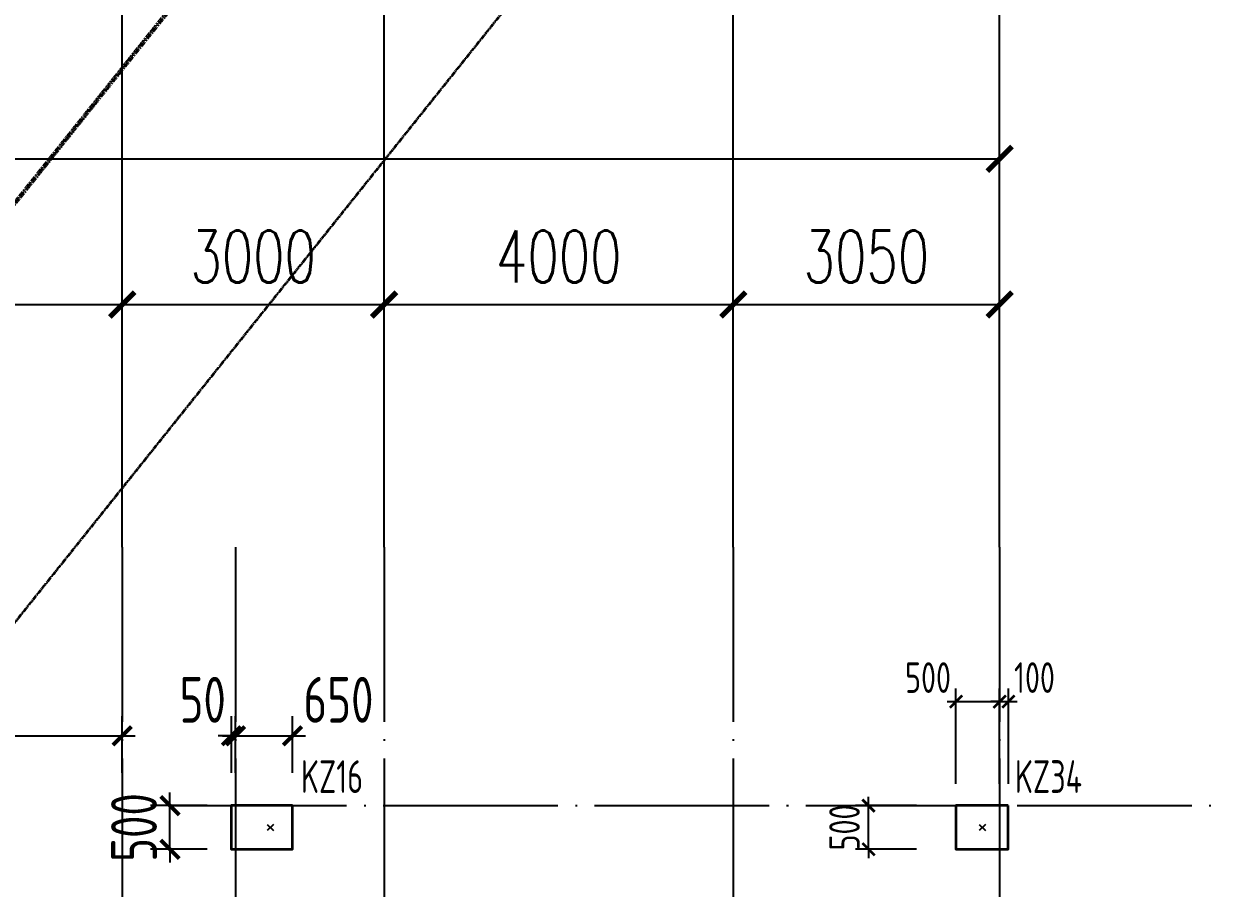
# Model space of a CAD drawing. Header units: millimetres. Extents: x 1089227 to 13101469, y 618865 to 10240562.
# Drawn here: x 1893311 to 1907056, y 4958657 to 4968555 of the extents above; entities that cross this region are included whole.
import ezdxf

# ---------------------------------------------------------------- set-up
doc = ezdxf.new("R2010")
doc.units = ezdxf.units.MM
doc.header["$LTSCALE"] = 1000
doc.header["$PDMODE"] = 3
doc.header["$PDSIZE"] = 200
for name, pattern in [('A09-G-CTRL-用地红线+建筑退线_设计区$0$A02-G-MAIN-用地红线+退线_设计区$0$Redline1', [20, 10, -2, 2, -2, 2, -2]), ('A09-G-CTRL-用地红线+建筑退线_设计区$0$Controlline1', [12.8, 8, -1.6, 1.6, -1.6]), ('DOTE', [2.42, 2, -0.2, 0.02, -0.2])]:
    doc.linetypes.add(name, pattern=pattern)
doc.layers.get('0').update_dxf_attribs({"linetype": 'CONTINUOUS'})
doc.layers.get('Defpoints').update_dxf_attribs({"linetype": 'CONTINUOUS'})
for name, color, linetype, lineweight in [('A09-G-CTRL-用地红线+建筑退线_设计区$0$Z-REDL(用地红线)', 10, 'CONTINUOUS', 60), ('A09-G-CTRL-用地红线+建筑退线_设计区$0$Z-REDL-CTRL(建筑控制线)', 40, 'CONTINUOUS', 35), ('S-COLU', 30, 'CONTINUOUS', 0)]:
    doc.layers.add(name, color=color, linetype=linetype, lineweight=lineweight)
for name, color, linetype in [('AXIS', 3, 'CONTINUOUS'), ('COLU_DIM', 3, 'CONTINUOUS'), ('COLU_NUM', 7, 'CONTINUOUS'), ('DOTE', 1, 'DOTE'), ('单形心', 4, 'CONTINUOUS')]:
    doc.layers.add(name, color=color, linetype=linetype)
doc.styles.add('_TCH_DIM_T3', font='SIMPLEX', dxfattribs={"width": 0.705882, "bigfont": 'AllInOneBig.shx'})
doc.styles.add('TSSD_Dimension', font='tssdeng.shx', dxfattribs={"width": 0.75, "bigfont": 'Hztxt.shx'})
doc.styles.add('TSSD_Label', font='Tssdeng.shx', dxfattribs={"width": 0.7, "bigfont": 'hztxt.shx'})
doc.dimstyles.new('_TCH_ARCH&&200', dxfattribs={"dimtxt": 595, "dimasz": 200, "dimexe": 500, "dimexo": 600, "dimgap": 252.5, "dimtad": 1, "dimdec": 0, "dimzin": 0, "dimdsep": 46, "dimtxsty": '_TCH_DIM_T3', "dimblk": 'ARCHTICK', "dimcen": 0.09, "dimclrt": 7, "dimazin": 2, "dimtfac": 1, "dimtdec": 0, "dimtix": 1, "dimtmove": 2, "dimatfit": 3, "dimfxl": 0, "dimtolj": 1, "dimtzin": 0, "dimarcsym": 0})
doc.dimstyles.new('TSSD_100_100', dxfattribs={"dimtxt": 350, "dimasz": 100, "dimexe": 150, "dimexo": 250, "dimgap": 100, "dimtad": 1, "dimdec": 0, "dimzin": 0, "dimdsep": 46, "dimtxsty": 'TSSD_Dimension', "dimblk": 'ARCHTICK', "dimblk1": 'ARCHTICK', "dimblk2": 'ARCHTICK', "dimcen": 0, "dimdle": 100, "dimclrt": 7, "dimadec": 0, "dimazin": 0, "dimtfac": 1, "dimtdec": 0, "dimtix": 1, "dimtmove": 2, "dimatfit": 3, "dimfxl": 0, "dimtolj": 1, "dimtzin": 0, "dimarcsym": 0})
doc.dimstyles.new('TSSD_150_150', dxfattribs={"dimtxt": 525, "dimasz": 150, "dimexe": 225, "dimexo": 375, "dimgap": 150, "dimtad": 1, "dimdec": 0, "dimzin": 0, "dimdsep": 46, "dimtxsty": 'TSSD_Dimension', "dimblk": 'ARCHTICK', "dimblk1": 'ARCHTICK', "dimblk2": 'ARCHTICK', "dimcen": 0, "dimdle": 150, "dimclrt": 7, "dimadec": 0, "dimazin": 0, "dimtfac": 1, "dimtdec": 0, "dimtix": 1, "dimtmove": 2, "dimatfit": 3, "dimfxl": 0, "dimtolj": 1, "dimtzin": 0, "dimarcsym": 0})

# ---------------------------------------------------------------- blocks, each defined once
blk = doc.blocks.new('0323最综用地红线')
at = {"layer": 'A09-G-CTRL-用地红线+建筑退线_设计区$0$Z-REDL(用地红线)', "color": 1, "linetype": 'A09-G-CTRL-用地红线+建筑退线_设计区$0$A02-G-MAIN-用地红线+退线_设计区$0$Redline1', "ltscale": 0.0005}
blk.add_lwpolyline([(8159695, 3589947), (8198106, 3617684), (8202457, 3620835), (8229924, 3640668), (8258953, 3658341), (8293213, 3682161), (8298455, 3689786), (8325674, 3678878), (8334036, 3689342), (8338381, 3695033), (8343653, 3691181)], dxfattribs=at)
at = {"layer": 'A09-G-CTRL-用地红线+建筑退线_设计区$0$Z-REDL-CTRL(建筑控制线)', "linetype": 'A09-G-CTRL-用地红线+建筑退线_设计区$0$Controlline1', "ltscale": 0.0005, "flags": 128}
blk.add_lwpolyline([(8299567, 3686108), (8326626, 3675265), (8336400, 3687495), (8338983, 3690878), (8341712, 3688883), (8341724, 3688834), (8348492, 3681996), (8336495, 3657264), (8335815, 3655857), (8334921, 3653765), (8334408, 3652495), (8333554, 3650188), (8332762, 3647815), (8332296, 3646270), (8331866, 3644682), (8331460, 3643007), (8331063, 3641145), (8330737, 3639422), (8330293, 3636480), (8330017, 3634043), (8329761, 3630317), (8329732, 3627942), (8329763, 3625708), (8329928, 3622644), (8330113, 3620704), (8330325, 3618642), (8330653, 3615645), (8331572, 3606971), (8333151, 3600656), (8334420, 3595620), (8335099, 3592902), (8332162, 3588340), (8329462, 3587873), (8325135, 3587049), (8322510, 3586515), (8319525, 3585891), (8317926, 3585544), (8316578, 3585249), (8315535, 3585011), (8313300, 3584499), (8310791, 3583894), (8309251, 3583537), (8305740, 3582637), (8303918, 3582156), (8302104, 3581668), (8299703, 3581012), (8297227, 3580315), (8295056, 3579682), (8292998, 3579074), (8290643, 3578358), (8288572, 3577710), (8287591, 3577398), (8286161, 3576940), (8284503, 3576401), (8282624, 3575767), (8281086, 3575247), (8278146, 3574222), (8273894, 3572680), (8272471, 3572149), (8271089, 3571640), (8267888, 3570407), (8264331, 3569000), (8260702, 3567515), (8258549, 3566609), (8254947, 3565066), (8252185, 3563832), (8250834, 3563232), (8249176, 3562470), (8247994, 3561930), (8245505, 3560754), (8242980, 3559544), (8239801, 3558013), (8237959, 3557076), (8235838, 3555996), (8233384, 3554698), (8228450, 3552051), (8226178, 3550787), (8222141, 3548504), (8215629, 3544667), (8213710, 3543497), (8193657, 3531175), (8180322, 3522990), (8166408, 3514440), (8156991, 3508658), (8151138, 3505062), (8142685, 3507267), (8121171, 3545747), (8120724, 3546549), (8120233, 3547383), (8119272, 3548967), (8118108, 3550752), (8117067, 3552244), (8115806, 3553970), (8115672, 3554140), (8146431, 3575790), (8162146, 3587599), (8162295, 3588125), (8199863, 3615253), (8204215, 3618404), (8231584, 3638167), (8260590, 3655826), (8295376, 3680010)], close=True, dxfattribs=at)
blk = doc.blocks.new('_ArchTick')
at = {"color": 0, "linetype": 'ByBlock', "const_width": 0.3}
blk.add_lwpolyline([(-0.707, -0.707), (0.707, 0.707)], dxfattribs=at)
blk = doc.blocks.new('*D410')
at = {"layer": 'AXIS', "color": 0, "lineweight": -2, "transparency": 16777216}
for p, q in [((-13500, 137950), (-13500, 140629)), ((-7000, 137950), (-7000, 140629)), ((-13500, 140129), (-7000, 140129))]:
    blk.add_line(p, q, dxfattribs=at)
at = {"layer": 'Defpoints', "color": 0, "transparency": 16777216}
for p in [(-7000, 140129), (-13500, 137350), (-7000, 137350)]:
    blk.add_point(p, dxfattribs=at)
at = {"layer": 'AXIS', "color": 0, "lineweight": -2, "transparency": 16777216, "xscale": 200, "yscale": 200, "zscale": 200, "rotation": 180}
blk.add_blockref('_ArchTick', (-13500, 140129), dxfattribs=at)
at = {"layer": 'AXIS', "color": 0, "lineweight": -2, "transparency": 16777216, "xscale": 200, "yscale": 200, "zscale": 200}
blk.add_blockref('_ArchTick', (-7000, 140129), dxfattribs=at)
at = {"layer": 'AXIS', "color": 7, "transparency": 16777216, "insert": (-10250, 140679), "char_height": 595, "attachment_point": 5, "style": '_TCH_DIM_T3'}
blk.add_mtext('\\A1;6500', dxfattribs=at)
blk = doc.blocks.new('*D411')
at = {"layer": 'AXIS', "color": 0, "lineweight": -2, "transparency": 16777216}
for p, q in [((-7000, 137950), (-7000, 140629)), ((-4000, 137950), (-4000, 140629)), ((-7000, 140129), (-4000, 140129))]:
    blk.add_line(p, q, dxfattribs=at)
at = {"layer": 'Defpoints', "color": 0, "transparency": 16777216}
for p in [(-4000, 140129), (-7000, 137350), (-4000, 137350)]:
    blk.add_point(p, dxfattribs=at)
at = {"layer": 'AXIS', "color": 0, "lineweight": -2, "transparency": 16777216, "xscale": 200, "yscale": 200, "zscale": 200, "rotation": 180}
blk.add_blockref('_ArchTick', (-7000, 140129), dxfattribs=at)
at = {"layer": 'AXIS', "color": 0, "lineweight": -2, "transparency": 16777216, "xscale": 200, "yscale": 200, "zscale": 200}
blk.add_blockref('_ArchTick', (-4000, 140129), dxfattribs=at)
at = {"layer": 'AXIS', "color": 7, "transparency": 16777216, "insert": (-5500, 140679), "char_height": 595, "attachment_point": 5, "style": '_TCH_DIM_T3'}
blk.add_mtext('\\A1;3000', dxfattribs=at)
blk = doc.blocks.new('*D412')
at = {"layer": 'AXIS', "color": 0, "lineweight": -2, "transparency": 16777216}
for p, q in [((-4000, 137950), (-4000, 140629)), ((0, 137950), (0, 140629)), ((-4000, 140129), (0, 140129))]:
    blk.add_line(p, q, dxfattribs=at)
at = {"layer": 'Defpoints', "color": 0, "transparency": 16777216}
for p in [(0, 140129), (-4000, 137350), (0, 137350)]:
    blk.add_point(p, dxfattribs=at)
at = {"layer": 'AXIS', "color": 0, "lineweight": -2, "transparency": 16777216, "xscale": 200, "yscale": 200, "zscale": 200, "rotation": 180}
blk.add_blockref('_ArchTick', (-4000, 140129), dxfattribs=at)
at = {"layer": 'AXIS', "color": 0, "lineweight": -2, "transparency": 16777216, "xscale": 200, "yscale": 200, "zscale": 200}
blk.add_blockref('_ArchTick', (0, 140129), dxfattribs=at)
at = {"layer": 'AXIS', "color": 7, "transparency": 16777216, "insert": (-2000, 140679), "char_height": 595, "attachment_point": 5, "style": '_TCH_DIM_T3'}
blk.add_mtext('\\A1;4000', dxfattribs=at)
blk = doc.blocks.new('*D413')
at = {"layer": 'AXIS', "color": 0, "lineweight": -2, "transparency": 16777216}
for p, q in [((0, 137950), (0, 140629)), ((3050, 137950), (3050, 140629)), ((0, 140129), (3050, 140129))]:
    blk.add_line(p, q, dxfattribs=at)
at = {"layer": 'Defpoints', "color": 0, "transparency": 16777216}
for p in [(3050, 140129), (0, 137350), (3050, 137350)]:
    blk.add_point(p, dxfattribs=at)
at = {"layer": 'AXIS', "color": 0, "lineweight": -2, "transparency": 16777216, "xscale": 200, "yscale": 200, "zscale": 200, "rotation": 180}
blk.add_blockref('_ArchTick', (0, 140129), dxfattribs=at)
at = {"layer": 'AXIS', "color": 0, "lineweight": -2, "transparency": 16777216, "xscale": 200, "yscale": 200, "zscale": 200}
blk.add_blockref('_ArchTick', (3050, 140129), dxfattribs=at)
at = {"layer": 'AXIS', "color": 7, "transparency": 16777216, "insert": (1525, 140679), "char_height": 595, "attachment_point": 5, "style": '_TCH_DIM_T3'}
blk.add_mtext('\\A1;3050', dxfattribs=at)
blk = doc.blocks.new('*D381')
at = {"layer": 'AXIS', "color": 0, "lineweight": -2, "transparency": 16777216}
for p, q in [((-55000, 137950), (-55000, 142298)), ((3050, 137950), (3050, 142298)), ((-55000, 141798), (3050, 141798))]:
    blk.add_line(p, q, dxfattribs=at)
at = {"layer": 'Defpoints', "color": 0, "transparency": 16777216}
for p in [(3050, 141798), (-55000, 137350), (3050, 137350)]:
    blk.add_point(p, dxfattribs=at)
at = {"layer": 'AXIS', "color": 0, "lineweight": -2, "transparency": 16777216, "xscale": 200, "yscale": 200, "zscale": 200, "rotation": 180}
blk.add_blockref('_ArchTick', (-55000, 141798), dxfattribs=at)
at = {"layer": 'AXIS', "color": 0, "lineweight": -2, "transparency": 16777216, "xscale": 200, "yscale": 200, "zscale": 200}
blk.add_blockref('_ArchTick', (3050, 141798), dxfattribs=at)
at = {"layer": 'AXIS', "color": 7, "transparency": 16777216, "insert": (-25975, 142348), "char_height": 595, "attachment_point": 5, "style": '_TCH_DIM_T3'}
blk.add_mtext('\\A1;58050', dxfattribs=at)
blk = doc.blocks.new('BANWANG_XINGXIN')
at = {"color": 0}
for points in [[(0.71, 0.71), (-0.71, -0.71)], [(-0.71, 0.71), (0.71, -0.71)]]:
    blk.add_lwpolyline(points, dxfattribs=at)
blk = doc.blocks.new('*D1424')
at = {"layer": 'COLU_DIM', "color": 0, "lineweight": -2, "transparency": 16777216}
for p, q in [((1894983, 4959600), (1894983, 4959750)), ((1895408, 4959600), (1894758, 4959600)), ((1894983, 4959100), (1894983, 4959600)), ((1895408, 4959100), (1894758, 4959100)), ((1894983, 4959100), (1894983, 4958950))]:
    blk.add_line(p, q, dxfattribs=at)
at = {"layer": 'Defpoints', "color": 0, "transparency": 16777216}
for p in [(1894983, 4959600), (1895783, 4959600), (1895783, 4959100)]:
    blk.add_point(p, dxfattribs=at)
at = {"layer": 'COLU_DIM', "color": 0, "lineweight": -2, "transparency": 16777216, "xscale": 150, "yscale": 150, "zscale": 150}
for p, rotation in [((1894983, 4959600), 270), ((1894983, 4959100), 90)]:
    blk.add_blockref('_ArchTick', p, dxfattribs=dict(at, rotation=rotation))
at = {"layer": 'COLU_DIM', "color": 7, "transparency": 16777216, "insert": (1894571, 4959350), "char_height": 525, "attachment_point": 5, "rotation": 90, "style": 'TSSD_Dimension'}
blk.add_mtext('\\A1;500', dxfattribs=at)
blk = doc.blocks.new('*D1425')
at = {"layer": 'COLU_DIM', "color": 0, "lineweight": -2, "transparency": 16777216}
for p, q in [((1895686, 4959975), (1895686, 4960625)), ((1895734, 4959975), (1895734, 4960625)), ((1895686, 4960400), (1895536, 4960400)), ((1895686, 4960400), (1895734, 4960400)), ((1895734, 4960400), (1895884, 4960400))]:
    blk.add_line(p, q, dxfattribs=at)
at = {"layer": 'Defpoints', "color": 0, "transparency": 16777216}
for p in [(1895734, 4960400), (1895686, 4959600), (1895734, 4959600)]:
    blk.add_point(p, dxfattribs=at)
at = {"layer": 'COLU_DIM', "color": 0, "lineweight": -2, "transparency": 16777216, "xscale": 150, "yscale": 150, "zscale": 150}
blk.add_blockref('_ArchTick', (1895686, 4960400), dxfattribs=at)
at = {"layer": 'COLU_DIM', "color": 0, "lineweight": -2, "transparency": 16777216, "xscale": 150, "yscale": 150, "zscale": 150, "rotation": 180}
blk.add_blockref('_ArchTick', (1895734, 4960400), dxfattribs=at)
at = {"layer": 'COLU_DIM', "color": 7, "transparency": 16777216, "insert": (1895358, 4960813), "char_height": 525, "attachment_point": 5, "style": 'TSSD_Dimension'}
blk.add_mtext('\\A1;50', dxfattribs=at)
blk = doc.blocks.new('*D1426')
at = {"layer": 'COLU_DIM', "color": 0, "lineweight": -2, "transparency": 16777216}
for p, q in [((1895734, 4959975), (1895734, 4960625)), ((1896386, 4959975), (1896386, 4960625)), ((1895584, 4960400), (1896536, 4960400))]:
    blk.add_line(p, q, dxfattribs=at)
at = {"layer": 'Defpoints', "color": 0, "transparency": 16777216}
for p in [(1896386, 4960400), (1895734, 4959600), (1896386, 4959600)]:
    blk.add_point(p, dxfattribs=at)
at = {"layer": 'COLU_DIM', "color": 0, "lineweight": -2, "transparency": 16777216, "xscale": 150, "yscale": 150, "zscale": 150, "rotation": 180}
blk.add_blockref('_ArchTick', (1895734, 4960400), dxfattribs=at)
at = {"layer": 'COLU_DIM', "color": 0, "lineweight": -2, "transparency": 16777216, "xscale": 150, "yscale": 150, "zscale": 150}
blk.add_blockref('_ArchTick', (1896386, 4960400), dxfattribs=at)
at = {"layer": 'COLU_DIM', "color": 7, "transparency": 16777216, "insert": (1896913, 4960813), "char_height": 525, "attachment_point": 5, "style": 'TSSD_Dimension'}
blk.add_mtext('\\A1;650', dxfattribs=at)
blk = doc.blocks.new('*D1433')
at = {"layer": 'COLU_DIM', "color": 0, "lineweight": -2, "transparency": 16777216}
for p, q in [((1890303, 4959975), (1890303, 4960625)), ((1894436, 4959975), (1894436, 4960625)), ((1890153, 4960400), (1894586, 4960400))]:
    blk.add_line(p, q, dxfattribs=at)
at = {"layer": 'Defpoints', "color": 0, "transparency": 16777216}
for p in [(1894436, 4960400), (1890303, 4959600), (1894436, 4959600)]:
    blk.add_point(p, dxfattribs=at)
at = {"layer": 'COLU_DIM', "color": 0, "lineweight": -2, "transparency": 16777216, "xscale": 150, "yscale": 150, "zscale": 150, "rotation": 180}
blk.add_blockref('_ArchTick', (1890303, 4960400), dxfattribs=at)
at = {"layer": 'COLU_DIM', "color": 0, "lineweight": -2, "transparency": 16777216, "xscale": 150, "yscale": 150, "zscale": 150}
blk.add_blockref('_ArchTick', (1894436, 4960400), dxfattribs=at)
at = {"layer": 'COLU_DIM', "color": 7, "transparency": 16777216, "insert": (1892369, 4960813), "char_height": 525, "attachment_point": 5, "style": 'TSSD_Dimension'}
blk.add_mtext('\\A1;4133', dxfattribs=at)
blk = doc.blocks.new('*D1434')
at = {"layer": 'COLU_DIM', "color": 0, "lineweight": -2, "transparency": 16777216}
for p, q in [((1902984, 4959600), (1902984, 4959700)), ((1903534, 4959600), (1902834, 4959600)), ((1902984, 4959100), (1902984, 4959600)), ((1903534, 4959100), (1902834, 4959100)), ((1902984, 4959100), (1902984, 4959000))]:
    blk.add_line(p, q, dxfattribs=at)
at = {"layer": 'Defpoints', "color": 0, "transparency": 16777216}
for p in [(1902984, 4959600), (1903784, 4959600), (1903784, 4959100)]:
    blk.add_point(p, dxfattribs=at)
at = {"layer": 'COLU_DIM', "color": 0, "lineweight": -2, "transparency": 16777216, "xscale": 100, "yscale": 100, "zscale": 100}
for p, rotation in [((1902984, 4959600), 270), ((1902984, 4959100), 90)]:
    blk.add_blockref('_ArchTick', p, dxfattribs=dict(at, rotation=rotation))
at = {"layer": 'COLU_DIM', "color": 7, "transparency": 16777216, "insert": (1902709, 4959350), "char_height": 350, "attachment_point": 5, "rotation": 90, "style": 'TSSD_Dimension'}
blk.add_mtext('\\A1;500', dxfattribs=at)
blk = doc.blocks.new('*D2224')
at = {"layer": 'COLU_DIM', "color": 0, "lineweight": -2, "transparency": 16777216}
for p, q in [((1903986, 4959850), (1903986, 4960942)), ((1904486, 4959850), (1904486, 4960942)), ((1903886, 4960792), (1904586, 4960792))]:
    blk.add_line(p, q, dxfattribs=at)
at = {"layer": 'Defpoints', "color": 0, "transparency": 16777216}
for p in [(1904486, 4960792), (1903986, 4959600), (1904486, 4959600)]:
    blk.add_point(p, dxfattribs=at)
at = {"layer": 'COLU_DIM', "color": 0, "lineweight": -2, "transparency": 16777216, "xscale": 100, "yscale": 100, "zscale": 100, "rotation": 180}
blk.add_blockref('_ArchTick', (1903986, 4960792), dxfattribs=at)
at = {"layer": 'COLU_DIM', "color": 0, "lineweight": -2, "transparency": 16777216, "xscale": 100, "yscale": 100, "zscale": 100}
blk.add_blockref('_ArchTick', (1904486, 4960792), dxfattribs=at)
at = {"layer": 'COLU_DIM', "color": 7, "transparency": 16777216, "insert": (1903666, 4961067), "char_height": 350, "attachment_point": 5, "style": 'TSSD_Dimension'}
blk.add_mtext('\\A1;500', dxfattribs=at)
blk = doc.blocks.new('*D2225')
at = {"layer": 'COLU_DIM', "color": 0, "lineweight": -2, "transparency": 16777216}
for p, q in [((1904486, 4959850), (1904486, 4960942)), ((1904586, 4959850), (1904586, 4960942)), ((1904486, 4960792), (1904386, 4960792)), ((1904486, 4960792), (1904586, 4960792)), ((1904586, 4960792), (1904686, 4960792))]:
    blk.add_line(p, q, dxfattribs=at)
at = {"layer": 'Defpoints', "color": 0, "transparency": 16777216}
for p in [(1904586, 4960792), (1904486, 4959600), (1904586, 4959600)]:
    blk.add_point(p, dxfattribs=at)
at = {"layer": 'COLU_DIM', "color": 0, "lineweight": -2, "transparency": 16777216, "xscale": 100, "yscale": 100, "zscale": 100}
blk.add_blockref('_ArchTick', (1904486, 4960792), dxfattribs=at)
at = {"layer": 'COLU_DIM', "color": 0, "lineweight": -2, "transparency": 16777216, "xscale": 100, "yscale": 100, "zscale": 100, "rotation": 180}
blk.add_blockref('_ArchTick', (1904586, 4960792), dxfattribs=at)
at = {"layer": 'COLU_DIM', "color": 7, "transparency": 16777216, "insert": (1904885, 4961067), "char_height": 350, "attachment_point": 5, "style": 'TSSD_Dimension'}
blk.add_mtext('\\A1;100', dxfattribs=at)
blk = doc.blocks.new('裙房轴网260428')
at = {"layer": 'AXIS'}
for p, q in [((-7000, 137349.7), (-7000, 145349.7)), ((-4000, 137349.7), (-4000, 145349.7)), ((0, 137349.7), (0, 145349.7)), ((3050, 137349.7), (3050, 145349.7))]:
    blk.add_line(p, q, dxfattribs=at)
at = {"layer": 'DOTE', "color": 16, "linetype": 'DOTE'}
for p, q in [((-7000, 137349.7), (-7000, 37155.2)), ((-5701, 137349.7), (-5701, 38193.2)), ((-4000, 137349.7), (-4000, 38193.2)), ((0, 137349.7), (0, 112500)), ((3050, 137349.7), (3050, 112500)), ((-6429, 134388.5), (5500.5, 134388.5))]:
    blk.add_line(p, q, dxfattribs=at)
at = {"layer": 'AXIS'}
for p1, p2, distance, picture, middle in [((-55000, 137349.7), (3050, 137349.7), 4447.9, '*D381', (-25975, 142347.6)), ((-13500, 137349.7), (-7000, 137349.7), 2779.3, '*D410', (-10250, 140679)), ((-7000, 137349.7), (-4000, 137349.7), 2779.3, '*D411', (-5500, 140679)), ((-4000, 137349.7), (0, 137349.7), 2779.3, '*D412', (-2000, 140679)), ((0, 137349.7), (3050, 137349.7), 2779.3, '*D413', (1525, 140679))]:
    dim = blk.add_aligned_dim(p1=p1, p2=p2, distance=distance, dimstyle='_TCH_ARCH&&200', dxfattribs=at)
    dim.commit()
    dim.dimension.update_dxf_attribs({"geometry": picture, "text_midpoint": middle})
blk = doc.blocks.new('04地块地下轴网260428')
blk.add_blockref('裙房轴网260428', (0, 0))

msp = doc.modelspace()

# ---------------------------------------------------------------- linework, layer by layer
at = {"layer": 'S-COLU', "lineweight": 35}
for points in [[(1896385.503, 4959600.287), (1895685.503, 4959600.287), (1895685.503, 4959100.287), (1896385.503, 4959100.287)], [(1904585.755, 4959600.287), (1903985.755, 4959600.287), (1903985.755, 4959100.287), (1904585.755, 4959100.287)]]:
    msp.add_lwpolyline(points, close=True, dxfattribs=at)

# ---------------------------------------------------------------- block references
for name, p in [('0323最综用地红线', (-6434145.536, 1285525.343)), ('04地块地下轴网260428', (1901435.755, 4825211.796))]:
    msp.add_blockref(name, p)
at = {"layer": '单形心', "xscale": 50, "yscale": 50, "zscale": 50}
for p in [(1896133.054, 4959350.287), (1904287.066, 4959350.16)]:
    msp.add_blockref('BANWANG_XINGXIN', p, dxfattribs=at)

# ---------------------------------------------------------------- texts
at = {"layer": 'COLU_NUM', "style": 'TSSD_Label', "width": 0.7}
for s, p in [('KZ16', (1896483.054, 4959745.287)), ('KZ34', (1904660.978, 4959745.287))]:
    msp.add_text(s, height=375, dxfattribs=at).set_placement(p)

# ---------------------------------------------------------------- dimensions: what is measured, and where the dimension line sits
at = {"layer": 'COLU_DIM'}
for base, p1, p2, picture, middle in [((1904485.755, 4960792.006), (1903985.755, 4959600.287), (1904485.755, 4959600.287), '*D2224', (1903666.492, 4961067.006)), ((1904585.755, 4960792.006), (1904485.755, 4959600.287), (1904585.755, 4959600.287), '*D2225', (1904884.826, 4961067.006))]:
    dim = msp.add_linear_dim(base=base, p1=p1, p2=p2, dimstyle='TSSD_100_100', dxfattribs=at)
    dim.commit()
    dim.dimension.update_dxf_attribs({"geometry": picture, "text_midpoint": middle, "dimtype": 160})
at = {"layer": 'COLU_DIM', "color": 3}
dim = msp.add_linear_dim(base=(1894435.755, 4960400.287), p1=(1890303.054, 4959600.287), p2=(1894435.755, 4959600.287), dimstyle='TSSD_150_150', dxfattribs=at)
dim.commit()
dim.dimension.update_dxf_attribs({"geometry": '*D1433', "text_midpoint": (1892369.405, 4960812.787)})
for base, p1, p2, text, picture, middle in [((1895733.802, 4960400.287), (1895685.503, 4959600.287), (1895733.802, 4959600.287), '50', '*D1425', (1895358.051, 4960812.787)), ((1896385.503, 4960400.287), (1895733.802, 4959600.287), (1896385.503, 4959600.287), '650', '*D1426', (1896912.696, 4960812.787))]:
    dim = msp.add_linear_dim(base=base, p1=p1, p2=p2, text=text, dimstyle='TSSD_150_150', dxfattribs=at)
    dim.commit()
    dim.dimension.update_dxf_attribs({"geometry": picture, "text_midpoint": middle, "dimtype": 160})
dim = msp.add_linear_dim(base=(1894983.054, 4959600.287), p1=(1895783.054, 4959100.287), p2=(1895783.054, 4959600.287), angle=90, dimstyle='TSSD_150_150', dxfattribs=at)
dim.commit()
dim.dimension.update_dxf_attribs({"geometry": '*D1424', "text_midpoint": (1894570.554, 4959350.287)})
at = {"layer": 'COLU_DIM'}
dim = msp.add_linear_dim(base=(1902983.759, 4959600.287), p1=(1903783.759, 4959100.287), p2=(1903783.759, 4959600.287), angle=90, dimstyle='TSSD_100_100', override={"dimzin": 8, "dimfxl": 2400, "dimarcsym": 1}, dxfattribs=at)
dim.commit()
dim.dimension.update_dxf_attribs({"geometry": '*D1434', "text_midpoint": (1902708.759, 4959350.287)})

doc.saveas('drawing.dxf')
